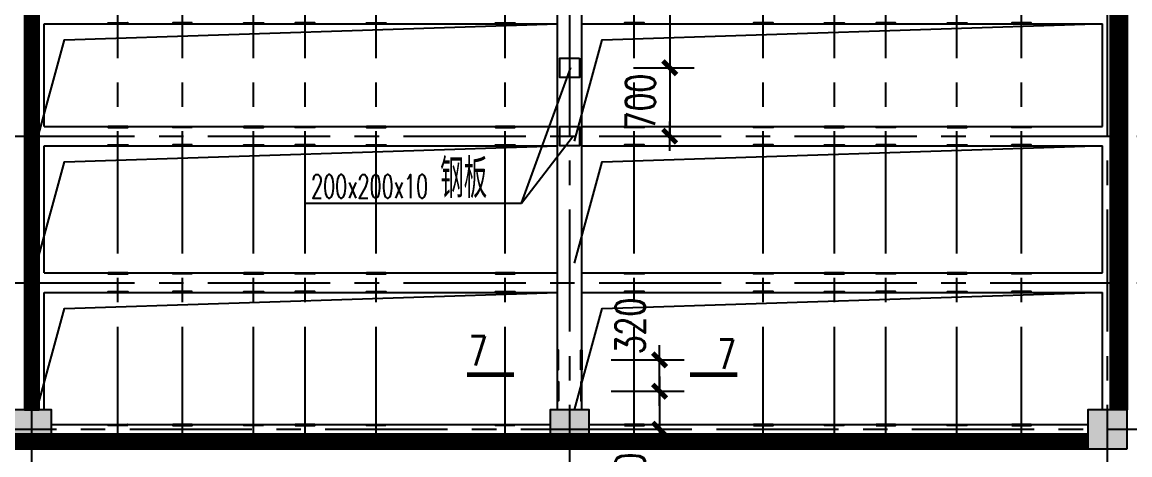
# Model space of a CAD drawing. Extents: x 1427168 to 1936200, y 1176778 to 1377202.
# Drawn here: x 1789653 to 1800982, y 1216944 to 1221374 of the extents above; entities that cross this region are included whole.
import ezdxf

# ---------------------------------------------------------------- set-up
doc = ezdxf.new("R2010")
doc.units = 0
doc.header["$LTSCALE"] = 1000
doc.header["$MEASUREMENT"] = 0
doc.linetypes.add('CENTER', pattern=[2, 1.25, -0.25, 0.25, -0.25])
doc.linetypes.add('DOTE', pattern=[2.42, 2, -0.2, 0.02, -0.2])
doc.layers.get('0').update_dxf_attribs({"linetype": 'CONTINUOUS'})
doc.layers.get('DEFPOINTS').update_dxf_attribs({"linetype": 'CONTINUOUS'})
for name, color, linetype in [('01粗实线层', 7, 'CONTINUOUS'), ('2', 2, 'CONTINUOUS'), ('3', 4, 'CONTINUOUS'), ('4', 3, 'CONTINUOUS'), ('5剖面线层', 2, 'CONTINUOUS'), ('AXIS', 3, 'CONTINUOUS'), ('DOTE', 1, 'DOTE'), ('PUB_DIM', 3, 'CONTINUOUS'), ('PUB_TEXT', 7, 'CONTINUOUS'), ('WUHUA', 8, 'CONTINUOUS')]:
    doc.layers.add(name, color=color, linetype=linetype)
doc.styles.add('_HZTXT', font='txt.shx', dxfattribs={"width": 0.75, "bigfont": 'HZTXT.shx'})
doc.styles.add('_TXT', font='TXT.shx', dxfattribs={"width": 0.75})
doc.styles.add('_TXT1', font='TXT1.shx', dxfattribs={"width": 0.6})
doc.styles.add('DIM_FONT', font='SIMPLEX.shx', dxfattribs={"width": 0.75})
doc.dimstyles.new('DIMN', dxfattribs={"dimtxt": 300, "dimasz": 1, "dimexe": 250, "dimexo": 300, "dimgap": 150, "dimtad": 1, "dimdec": 0, "dimzin": 0, "dimtxsty": 'DIM_FONT', "dimblk": '_DIMX', "dimcen": 0.09, "dimclrt": 7, "dimazin": 3, "dimtfac": 1, "dimtdec": 0, "dimtix": 1, "dimtmove": 0, "dimatfit": 3, "dimtolj": 1, "dimtzin": 0})
doc.dimstyles.new('DIMN$0', dxfattribs={"dimscale": 2, "dimtxt": 150, "dimasz": 200, "dimexe": 0, "dimexo": 0, "dimgap": 150, "dimtad": 1, "dimdec": 0, "dimzin": 0, "dimtxsty": 'DIM_FONT', "dimblk": 'OBLIQUE', "dimcen": 0.09, "dimclrd": 3, "dimclre": 3, "dimclrt": 3, "dimazin": 3, "dimtfac": 1, "dimtdec": 0, "dimtix": 1, "dimtmove": 0, "dimatfit": 3, "dimtolj": 1, "dimtzin": 0})
pattern_1 = [(225, (2149685.616, 960687.099), (11.22532015, -11.22532015), [])]
pattern_2 = [(225, (2149685.616, 959437.099), (11.22532015, -11.22532015), [])]
pattern_3 = [(135, (2149685.616, 1480974.97), (11.22532015, 11.22532015), [])]
pattern_4 = [(225, (2149685.616, 957937.099), (11.22532015, -11.22532015), [])]
pattern_5 = [(135, (2149685.616, 1479474.97), (11.22532015, 11.22532015), [])]
pattern_6 = [(315, (1440820.757, 960687.099), (-11.22532015, -11.22532015), [])]
pattern_7 = [(315, (1440820.757, 959437.099), (-11.22532015, -11.22532015), [])]
pattern_8 = [(45, (1440820.757, 1480974.97), (-11.22532015, 11.22532015), [])]
pattern_9 = [(315, (1440820.757, 957937.099), (-11.22532015, -11.22532015), [])]
pattern_10 = [(45, (1440820.757, 1479474.97), (-11.22532015, 11.22532015), [])]
pattern_11 = [(315, (1440820.757, 956577.099), (-11.22532015, -11.22532015), [])]
pattern_12 = [(225, (2149685.616, 956577.099), (11.22532015, -11.22532015), [])]

# ---------------------------------------------------------------- blocks, each defined once
blk = doc.blocks.new('_DIMX')
blk.add_line((-150, 0), (150, 0))
at = {"const_width": 50}
blk.add_lwpolyline([(-70, -70), (70, 70)], dxfattribs=at)
blk = doc.blocks.new('*D270')
at = {"layer": 'AXIS', "color": 0}
for p, q in [((1795915, 1222706), (1796526, 1222706)), ((1796276, 1222705), (1796276, 1220907)), ((1795905, 1220906), (1796526, 1220906))]:
    blk.add_line(p, q, dxfattribs=at)
at = {"layer": 'DEFPOINTS', "color": 0}
for p in [(1795615, 1222706), (1795605, 1220906), (1796276, 1220906)]:
    blk.add_point(p, dxfattribs=at)
at = {"layer": 'AXIS', "color": 0}
for p, rotation in [((1796276, 1222706), 90), ((1796276, 1220906), 270)]:
    blk.add_blockref('_DIMX', p, dxfattribs=dict(at, rotation=rotation))
at = {"layer": 'AXIS', "color": 7, "insert": (1795976, 1221806), "char_height": 300, "attachment_point": 5, "rotation": 90, "style": 'DIM_FONT'}
blk.add_mtext('\\A1;1800', dxfattribs=at)
blk = doc.blocks.new('*D271')
at = {"layer": 'AXIS', "color": 0}
for p, q in [((1795915, 1220906), (1796526, 1220906)), ((1796276, 1220907), (1796276, 1220908)), ((1796276, 1220906), (1796276, 1220206)), ((1795915, 1220206), (1796526, 1220206)), ((1796276, 1220205), (1796276, 1220204))]:
    blk.add_line(p, q, dxfattribs=at)
at = {"layer": 'DEFPOINTS', "color": 0}
for p in [(1795615, 1220906), (1795615, 1220206), (1796276, 1220206)]:
    blk.add_point(p, dxfattribs=at)
at = {"layer": 'AXIS', "color": 0}
for p, rotation in [((1796276, 1220906), 270), ((1796276, 1220206), 90)]:
    blk.add_blockref('_DIMX', p, dxfattribs=dict(at, rotation=rotation))
at = {"layer": 'AXIS', "color": 7, "insert": (1795976, 1220556), "char_height": 300, "attachment_point": 5, "rotation": 90, "style": 'DIM_FONT'}
blk.add_mtext('\\A1;700', dxfattribs=at)
blk = doc.blocks.new('*D516')
at = {"layer": 'AXIS', "color": 0}
for p, q in [((1795678, 1217596), (1796423, 1217596)), ((1796173, 1217595), (1796173, 1217207)), ((1795962, 1217206), (1796423, 1217206))]:
    blk.add_line(p, q, dxfattribs=at)
at = {"layer": 'DEFPOINTS', "color": 0}
for p in [(1795378, 1217596), (1795662, 1217206), (1796173, 1217206)]:
    blk.add_point(p, dxfattribs=at)
at = {"layer": 'AXIS', "color": 0}
for p, rotation in [((1796173, 1217596), 90), ((1796173, 1217206), 270)]:
    blk.add_blockref('_DIMX', p, dxfattribs=dict(at, rotation=rotation))
at = {"layer": 'AXIS', "color": 7, "insert": (1795873, 1216679), "char_height": 300, "attachment_point": 5, "rotation": 90, "style": 'DIM_FONT'}
blk.add_mtext('\\A1;390', dxfattribs=at)
blk = doc.blocks.new('*D517')
at = {"layer": 'AXIS', "color": 0}
for p, q in [((1795678, 1217916), (1796423, 1217916)), ((1796173, 1217597), (1796173, 1217915)), ((1795678, 1217596), (1796423, 1217596))]:
    blk.add_line(p, q, dxfattribs=at)
at = {"layer": 'DEFPOINTS', "color": 0}
for p in [(1795378, 1217916), (1796173, 1217916), (1795378, 1217596)]:
    blk.add_point(p, dxfattribs=at)
at = {"layer": 'AXIS', "color": 0}
for p, rotation in [((1796173, 1217916), 90), ((1796173, 1217596), 270)]:
    blk.add_blockref('_DIMX', p, dxfattribs=dict(at, rotation=rotation))
at = {"layer": 'AXIS', "color": 7, "insert": (1795873, 1218263), "char_height": 300, "attachment_point": 5, "rotation": 90, "style": 'DIM_FONT'}
blk.add_mtext('\\A1;320', dxfattribs=at)

msp = doc.modelspace()

# ---------------------------------------------------------------- hatches: boundary and pattern name
at = {"layer": '5剖面线层'}
h = msp.add_hatch(dxfattribs=at)
h.set_pattern_fill('ANSI31', color=256, scale=10, style=0)
h.set_pattern_definition([(135, (1898813.9155, 1093995.6416), (0.8838834765, 0.8838834765), [])])
h.paths.add_polyline_path([(1795128.2, 1217696), (1795138.2, 1217696), (1795138.2, 1217645.4), (1795128.2, 1217682.2)])
h.paths.add_polyline_path([(1795368.2, 1227916), (1795378.2, 1227916), (1795378.2, 1227716), (1795368.2, 1227716)])
h.paths.add_polyline_path([(1795128.2, 1227916), (1795138.2, 1227916), (1795138.2, 1227716), (1795128.2, 1227716)])
h.paths.add_polyline_path([(1795368.2, 1227596), (1795378.2, 1227596), (1795378.2, 1227396), (1795368.2, 1227396)])
h.paths.add_polyline_path([(1795128.2, 1227596), (1795138.2, 1227596), (1795138.2, 1227396), (1795128.2, 1227396)])
h.paths.add_polyline_path([(1795368.2, 1218016), (1795378.2, 1218016), (1795378.2, 1217816), (1795368.2, 1217816)])
h.paths.add_polyline_path([(1795128.2, 1218016), (1795138.2, 1218016), (1795138.2, 1217816), (1795128.2, 1217816)])
h.paths.add_polyline_path([(1795368.2, 1217696), (1795378.2, 1217696), (1795378.2, 1217496), (1795368.2, 1217496)])
h.paths.add_polyline_path([(1795128.2, 1217682.2), (1795138.2, 1217645.4), (1795138.2, 1217496), (1795128.2, 1217496)])
at = {"layer": '5剖面线层', "linetype": 'BYBLOCK', "ltscale": 1e-05}
h = msp.add_hatch(dxfattribs=at)
h.set_pattern_fill('ANSI31', color=256, scale=5, style=0)
h.set_pattern_definition(pattern_6)
h.paths.add_polyline_path([(1790633.2, 1221356), (1790533.2, 1221356), (1790533.2, 1221366), (1790633.2, 1221366)])
h.paths.add_polyline_path([(1790733.2, 1221356), (1790633.2, 1221356), (1790633.2, 1221366), (1790733.2, 1221366)])
h = msp.add_hatch(dxfattribs=at)
h.set_pattern_fill('ANSI31', color=256, scale=5, style=0)
h.set_pattern_definition(pattern_6)
h.paths.add_polyline_path([(1791293.2, 1221356), (1791193.2, 1221356), (1791193.2, 1221366), (1791293.2, 1221366)])
h.paths.add_polyline_path([(1791393.2, 1221356), (1791293.2, 1221356), (1791293.2, 1221366), (1791393.2, 1221366)])
h = msp.add_hatch(dxfattribs=at)
h.set_pattern_fill('ANSI31', color=256, scale=5, style=0)
h.set_pattern_definition(pattern_6)
h.paths.add_polyline_path([(1792020.2, 1221356), (1791920.2, 1221356), (1791920.2, 1221366), (1792020.2, 1221366)])
h.paths.add_polyline_path([(1792120.2, 1221356), (1792020.2, 1221356), (1792020.2, 1221366), (1792120.2, 1221366)])
h = msp.add_hatch(dxfattribs=at)
h.set_pattern_fill('ANSI31', color=256, scale=5, style=0)
h.set_pattern_definition(pattern_6)
h.paths.add_polyline_path([(1792546.2, 1221356), (1792446.2, 1221356), (1792446.2, 1221366), (1792546.2, 1221366)])
h.paths.add_polyline_path([(1792646.2, 1221356), (1792546.2, 1221356), (1792546.2, 1221366), (1792646.2, 1221366)])
h = msp.add_hatch(dxfattribs=at)
h.set_pattern_fill('ANSI31', color=256, scale=5, style=0)
h.set_pattern_definition(pattern_6)
h.paths.add_polyline_path([(1793273.2, 1221356), (1793173.2, 1221356), (1793173.2, 1221366), (1793273.2, 1221366)])
h.paths.add_polyline_path([(1793373.2, 1221356), (1793273.2, 1221356), (1793273.2, 1221366), (1793373.2, 1221366)])
h = msp.add_hatch(dxfattribs=at)
h.set_pattern_fill('ANSI31', color=256, scale=5, style=0)
h.set_pattern_definition(pattern_6)
h.paths.add_polyline_path([(1794593.2, 1221356), (1794493.2, 1221356), (1794493.2, 1221366), (1794593.2, 1221366)])
h.paths.add_polyline_path([(1794693.2, 1221356), (1794593.2, 1221356), (1794593.2, 1221366), (1794693.2, 1221366)])
h = msp.add_hatch(dxfattribs=at)
h.set_pattern_fill('ANSI31', color=256, scale=5, style=0)
h.set_pattern_definition(pattern_1)
h.paths.add_polyline_path([(1795913.2, 1221356), (1796013.2, 1221356), (1796013.2, 1221366), (1795913.2, 1221366)])
h.paths.add_polyline_path([(1795813.2, 1221356), (1795913.2, 1221356), (1795913.2, 1221366), (1795813.2, 1221366)])
h = msp.add_hatch(dxfattribs=at)
h.set_pattern_fill('ANSI31', color=256, scale=5, style=0)
h.set_pattern_definition(pattern_1)
h.paths.add_polyline_path([(1797233.2, 1221356), (1797333.2, 1221356), (1797333.2, 1221366), (1797233.2, 1221366)])
h.paths.add_polyline_path([(1797133.2, 1221356), (1797233.2, 1221356), (1797233.2, 1221366), (1797133.2, 1221366)])
h = msp.add_hatch(dxfattribs=at)
h.set_pattern_fill('ANSI31', color=256, scale=5, style=0)
h.set_pattern_definition(pattern_1)
h.paths.add_polyline_path([(1797960.2, 1221356), (1798060.2, 1221356), (1798060.2, 1221366), (1797960.2, 1221366)])
h.paths.add_polyline_path([(1797860.2, 1221356), (1797960.2, 1221356), (1797960.2, 1221366), (1797860.2, 1221366)])
h = msp.add_hatch(dxfattribs=at)
h.set_pattern_fill('ANSI31', color=256, scale=5, style=0)
h.set_pattern_definition(pattern_1)
h.paths.add_polyline_path([(1798486.2, 1221356), (1798586.2, 1221356), (1798586.2, 1221366), (1798486.2, 1221366)])
h.paths.add_polyline_path([(1798386.2, 1221356), (1798486.2, 1221356), (1798486.2, 1221366), (1798386.2, 1221366)])
h = msp.add_hatch(dxfattribs=at)
h.set_pattern_fill('ANSI31', color=256, scale=5, style=0)
h.set_pattern_definition(pattern_1)
h.paths.add_polyline_path([(1799213.2, 1221356), (1799313.2, 1221356), (1799313.2, 1221366), (1799213.2, 1221366)])
h.paths.add_polyline_path([(1799113.2, 1221356), (1799213.2, 1221356), (1799213.2, 1221366), (1799113.2, 1221366)])
h = msp.add_hatch(dxfattribs=at)
h.set_pattern_fill('ANSI31', color=256, scale=5, style=0)
h.set_pattern_definition(pattern_1)
h.paths.add_polyline_path([(1799873.2, 1221356), (1799973.2, 1221356), (1799973.2, 1221366), (1799873.2, 1221366)])
h.paths.add_polyline_path([(1799773.2, 1221356), (1799873.2, 1221356), (1799873.2, 1221366), (1799773.2, 1221366)])
h = msp.add_hatch(dxfattribs=at)
h.set_pattern_fill('ANSI31', color=256, scale=5, style=0)
h.set_pattern_definition(pattern_8)
h.paths.add_polyline_path([(1790633.2, 1220306), (1790533.2, 1220306), (1790533.2, 1220296), (1790633.2, 1220296)])
h.paths.add_polyline_path([(1790733.2, 1220306), (1790633.2, 1220306), (1790633.2, 1220296), (1790733.2, 1220296)])
h = msp.add_hatch(dxfattribs=at)
h.set_pattern_fill('ANSI31', color=256, scale=5, style=0)
h.set_pattern_definition(pattern_8)
h.paths.add_polyline_path([(1791293.2, 1220306), (1791193.2, 1220306), (1791193.2, 1220296), (1791293.2, 1220296)])
h.paths.add_polyline_path([(1791393.2, 1220306), (1791293.2, 1220306), (1791293.2, 1220296), (1791393.2, 1220296)])
h = msp.add_hatch(dxfattribs=at)
h.set_pattern_fill('ANSI31', color=256, scale=5, style=0)
h.set_pattern_definition(pattern_8)
h.paths.add_polyline_path([(1792020.2, 1220306), (1791920.2, 1220306), (1791920.2, 1220296), (1792020.2, 1220296)])
h.paths.add_polyline_path([(1792120.2, 1220306), (1792020.2, 1220306), (1792020.2, 1220296), (1792120.2, 1220296)])
h = msp.add_hatch(dxfattribs=at)
h.set_pattern_fill('ANSI31', color=256, scale=5, style=0)
h.set_pattern_definition(pattern_8)
h.paths.add_polyline_path([(1792546.2, 1220306), (1792446.2, 1220306), (1792446.2, 1220296), (1792546.2, 1220296)])
h.paths.add_polyline_path([(1792646.2, 1220306), (1792546.2, 1220306), (1792546.2, 1220296), (1792646.2, 1220296)])
h = msp.add_hatch(dxfattribs=at)
h.set_pattern_fill('ANSI31', color=256, scale=5, style=0)
h.set_pattern_definition(pattern_8)
h.paths.add_polyline_path([(1793273.2, 1220306), (1793173.2, 1220306), (1793173.2, 1220296), (1793273.2, 1220296)])
h.paths.add_polyline_path([(1793373.2, 1220306), (1793273.2, 1220306), (1793273.2, 1220296), (1793373.2, 1220296)])
h = msp.add_hatch(dxfattribs=at)
h.set_pattern_fill('ANSI31', color=256, scale=5, style=0)
h.set_pattern_definition(pattern_8)
h.paths.add_polyline_path([(1794593.2, 1220306), (1794493.2, 1220306), (1794493.2, 1220296), (1794593.2, 1220296)])
h.paths.add_polyline_path([(1794693.2, 1220306), (1794593.2, 1220306), (1794593.2, 1220296), (1794693.2, 1220296)])
h = msp.add_hatch(dxfattribs=at)
h.set_pattern_fill('ANSI31', color=256, scale=5, style=0)
h.set_pattern_definition(pattern_3)
h.paths.add_polyline_path([(1795913.2, 1220306), (1796013.2, 1220306), (1796013.2, 1220296), (1795913.2, 1220296)])
h.paths.add_polyline_path([(1795813.2, 1220306), (1795913.2, 1220306), (1795913.2, 1220296), (1795813.2, 1220296)])
h = msp.add_hatch(dxfattribs=at)
h.set_pattern_fill('ANSI31', color=256, scale=5, style=0)
h.set_pattern_definition(pattern_3)
h.paths.add_polyline_path([(1797233.2, 1220306), (1797333.2, 1220306), (1797333.2, 1220296), (1797233.2, 1220296)])
h.paths.add_polyline_path([(1797133.2, 1220306), (1797233.2, 1220306), (1797233.2, 1220296), (1797133.2, 1220296)])
h = msp.add_hatch(dxfattribs=at)
h.set_pattern_fill('ANSI31', color=256, scale=5, style=0)
h.set_pattern_definition(pattern_3)
h.paths.add_polyline_path([(1797960.2, 1220306), (1798060.2, 1220306), (1798060.2, 1220296), (1797960.2, 1220296)])
h.paths.add_polyline_path([(1797860.2, 1220306), (1797960.2, 1220306), (1797960.2, 1220296), (1797860.2, 1220296)])
h = msp.add_hatch(dxfattribs=at)
h.set_pattern_fill('ANSI31', color=256, scale=5, style=0)
h.set_pattern_definition(pattern_3)
h.paths.add_polyline_path([(1798486.2, 1220306), (1798586.2, 1220306), (1798586.2, 1220296), (1798486.2, 1220296)])
h.paths.add_polyline_path([(1798386.2, 1220306), (1798486.2, 1220306), (1798486.2, 1220296), (1798386.2, 1220296)])
h = msp.add_hatch(dxfattribs=at)
h.set_pattern_fill('ANSI31', color=256, scale=5, style=0)
h.set_pattern_definition(pattern_3)
h.paths.add_polyline_path([(1799213.2, 1220306), (1799313.2, 1220306), (1799313.2, 1220296), (1799213.2, 1220296)])
h.paths.add_polyline_path([(1799113.2, 1220306), (1799213.2, 1220306), (1799213.2, 1220296), (1799113.2, 1220296)])
h = msp.add_hatch(dxfattribs=at)
h.set_pattern_fill('ANSI31', color=256, scale=5, style=0)
h.set_pattern_definition(pattern_3)
h.paths.add_polyline_path([(1799873.2, 1220306), (1799973.2, 1220306), (1799973.2, 1220296), (1799873.2, 1220296)])
h.paths.add_polyline_path([(1799773.2, 1220306), (1799873.2, 1220306), (1799873.2, 1220296), (1799773.2, 1220296)])
h = msp.add_hatch(dxfattribs=at)
h.set_pattern_fill('ANSI31', color=256, scale=5, style=0)
h.set_pattern_definition(pattern_7)
h.paths.add_polyline_path([(1790633.2, 1220106), (1790533.2, 1220106), (1790533.2, 1220116), (1790633.2, 1220116)])
h.paths.add_polyline_path([(1790733.2, 1220106), (1790633.2, 1220106), (1790633.2, 1220116), (1790733.2, 1220116)])
h = msp.add_hatch(dxfattribs=at)
h.set_pattern_fill('ANSI31', color=256, scale=5, style=0)
h.set_pattern_definition(pattern_7)
h.paths.add_polyline_path([(1791293.2, 1220106), (1791193.2, 1220106), (1791193.2, 1220116), (1791293.2, 1220116)])
h.paths.add_polyline_path([(1791393.2, 1220106), (1791293.2, 1220106), (1791293.2, 1220116), (1791393.2, 1220116)])
h = msp.add_hatch(dxfattribs=at)
h.set_pattern_fill('ANSI31', color=256, scale=5, style=0)
h.set_pattern_definition(pattern_7)
h.paths.add_polyline_path([(1792020.2, 1220106), (1791920.2, 1220106), (1791920.2, 1220116), (1792020.2, 1220116)])
h.paths.add_polyline_path([(1792120.2, 1220106), (1792020.2, 1220106), (1792020.2, 1220116), (1792120.2, 1220116)])
h = msp.add_hatch(dxfattribs=at)
h.set_pattern_fill('ANSI31', color=256, scale=5, style=0)
h.set_pattern_definition(pattern_7)
h.paths.add_polyline_path([(1792546.2, 1220106), (1792446.2, 1220106), (1792446.2, 1220116), (1792546.2, 1220116)])
h.paths.add_polyline_path([(1792646.2, 1220106), (1792546.2, 1220106), (1792546.2, 1220116), (1792646.2, 1220116)])
h = msp.add_hatch(dxfattribs=at)
h.set_pattern_fill('ANSI31', color=256, scale=5, style=0)
h.set_pattern_definition(pattern_7)
h.paths.add_polyline_path([(1793273.2, 1220106), (1793173.2, 1220106), (1793173.2, 1220116), (1793273.2, 1220116)])
h.paths.add_polyline_path([(1793373.2, 1220106), (1793273.2, 1220106), (1793273.2, 1220116), (1793373.2, 1220116)])
h = msp.add_hatch(dxfattribs=at)
h.set_pattern_fill('ANSI31', color=256, scale=5, style=0)
h.set_pattern_definition(pattern_7)
h.paths.add_polyline_path([(1794593.2, 1220106), (1794493.2, 1220106), (1794493.2, 1220116), (1794593.2, 1220116)])
h.paths.add_polyline_path([(1794693.2, 1220106), (1794593.2, 1220106), (1794593.2, 1220116), (1794693.2, 1220116)])
h = msp.add_hatch(dxfattribs=at)
h.set_pattern_fill('ANSI31', color=256, scale=5, style=0)
h.set_pattern_definition(pattern_2)
h.paths.add_polyline_path([(1795913.2, 1220106), (1796013.2, 1220106), (1796013.2, 1220116), (1795913.2, 1220116)])
h.paths.add_polyline_path([(1795813.2, 1220106), (1795913.2, 1220106), (1795913.2, 1220116), (1795813.2, 1220116)])
h = msp.add_hatch(dxfattribs=at)
h.set_pattern_fill('ANSI31', color=256, scale=5, style=0)
h.set_pattern_definition(pattern_2)
h.paths.add_polyline_path([(1797233.2, 1220106), (1797333.2, 1220106), (1797333.2, 1220116), (1797233.2, 1220116)])
h.paths.add_polyline_path([(1797133.2, 1220106), (1797233.2, 1220106), (1797233.2, 1220116), (1797133.2, 1220116)])
h = msp.add_hatch(dxfattribs=at)
h.set_pattern_fill('ANSI31', color=256, scale=5, style=0)
h.set_pattern_definition(pattern_2)
h.paths.add_polyline_path([(1797960.2, 1220106), (1798060.2, 1220106), (1798060.2, 1220116), (1797960.2, 1220116)])
h.paths.add_polyline_path([(1797860.2, 1220106), (1797960.2, 1220106), (1797960.2, 1220116), (1797860.2, 1220116)])
h = msp.add_hatch(dxfattribs=at)
h.set_pattern_fill('ANSI31', color=256, scale=5, style=0)
h.set_pattern_definition(pattern_2)
h.paths.add_polyline_path([(1798486.2, 1220106), (1798586.2, 1220106), (1798586.2, 1220116), (1798486.2, 1220116)])
h.paths.add_polyline_path([(1798386.2, 1220106), (1798486.2, 1220106), (1798486.2, 1220116), (1798386.2, 1220116)])
h = msp.add_hatch(dxfattribs=at)
h.set_pattern_fill('ANSI31', color=256, scale=5, style=0)
h.set_pattern_definition(pattern_2)
h.paths.add_polyline_path([(1799213.2, 1220106), (1799313.2, 1220106), (1799313.2, 1220116), (1799213.2, 1220116)])
h.paths.add_polyline_path([(1799113.2, 1220106), (1799213.2, 1220106), (1799213.2, 1220116), (1799113.2, 1220116)])
h = msp.add_hatch(dxfattribs=at)
h.set_pattern_fill('ANSI31', color=256, scale=5, style=0)
h.set_pattern_definition(pattern_2)
h.paths.add_polyline_path([(1799873.2, 1220106), (1799973.2, 1220106), (1799973.2, 1220116), (1799873.2, 1220116)])
h.paths.add_polyline_path([(1799773.2, 1220106), (1799873.2, 1220106), (1799873.2, 1220116), (1799773.2, 1220116)])
h = msp.add_hatch(dxfattribs=at)
h.set_pattern_fill('ANSI31', color=256, scale=5, style=0)
h.set_pattern_definition(pattern_10)
h.paths.add_polyline_path([(1790633.2, 1218806), (1790533.2, 1218806), (1790533.2, 1218796), (1790633.2, 1218796)])
h.paths.add_polyline_path([(1790733.2, 1218806), (1790633.2, 1218806), (1790633.2, 1218796), (1790733.2, 1218796)])
h = msp.add_hatch(dxfattribs=at)
h.set_pattern_fill('ANSI31', color=256, scale=5, style=0)
h.set_pattern_definition(pattern_10)
h.paths.add_polyline_path([(1791293.2, 1218806), (1791193.2, 1218806), (1791193.2, 1218796), (1791293.2, 1218796)])
h.paths.add_polyline_path([(1791393.2, 1218806), (1791293.2, 1218806), (1791293.2, 1218796), (1791393.2, 1218796)])
h = msp.add_hatch(dxfattribs=at)
h.set_pattern_fill('ANSI31', color=256, scale=5, style=0)
h.set_pattern_definition(pattern_10)
h.paths.add_polyline_path([(1792020.2, 1218806), (1791920.2, 1218806), (1791920.2, 1218796), (1792020.2, 1218796)])
h.paths.add_polyline_path([(1792120.2, 1218806), (1792020.2, 1218806), (1792020.2, 1218796), (1792120.2, 1218796)])
h = msp.add_hatch(dxfattribs=at)
h.set_pattern_fill('ANSI31', color=256, scale=5, style=0)
h.set_pattern_definition(pattern_10)
h.paths.add_polyline_path([(1792546.2, 1218806), (1792446.2, 1218806), (1792446.2, 1218796), (1792546.2, 1218796)])
h.paths.add_polyline_path([(1792646.2, 1218806), (1792546.2, 1218806), (1792546.2, 1218796), (1792646.2, 1218796)])
h = msp.add_hatch(dxfattribs=at)
h.set_pattern_fill('ANSI31', color=256, scale=5, style=0)
h.set_pattern_definition(pattern_10)
h.paths.add_polyline_path([(1793273.2, 1218806), (1793173.2, 1218806), (1793173.2, 1218796), (1793273.2, 1218796)])
h.paths.add_polyline_path([(1793373.2, 1218806), (1793273.2, 1218806), (1793273.2, 1218796), (1793373.2, 1218796)])
h = msp.add_hatch(dxfattribs=at)
h.set_pattern_fill('ANSI31', color=256, scale=5, style=0)
h.set_pattern_definition(pattern_10)
h.paths.add_polyline_path([(1794593.2, 1218806), (1794493.2, 1218806), (1794493.2, 1218796), (1794593.2, 1218796)])
h.paths.add_polyline_path([(1794693.2, 1218806), (1794593.2, 1218806), (1794593.2, 1218796), (1794693.2, 1218796)])
h = msp.add_hatch(dxfattribs=at)
h.set_pattern_fill('ANSI31', color=256, scale=5, style=0)
h.set_pattern_definition(pattern_5)
h.paths.add_polyline_path([(1795913.2, 1218806), (1796013.2, 1218806), (1796013.2, 1218796), (1795913.2, 1218796)])
h.paths.add_polyline_path([(1795813.2, 1218806), (1795913.2, 1218806), (1795913.2, 1218796), (1795813.2, 1218796)])
h = msp.add_hatch(dxfattribs=at)
h.set_pattern_fill('ANSI31', color=256, scale=5, style=0)
h.set_pattern_definition(pattern_5)
h.paths.add_polyline_path([(1797233.2, 1218806), (1797333.2, 1218806), (1797333.2, 1218796), (1797233.2, 1218796)])
h.paths.add_polyline_path([(1797133.2, 1218806), (1797233.2, 1218806), (1797233.2, 1218796), (1797133.2, 1218796)])
h = msp.add_hatch(dxfattribs=at)
h.set_pattern_fill('ANSI31', color=256, scale=5, style=0)
h.set_pattern_definition(pattern_5)
h.paths.add_polyline_path([(1797960.2, 1218806), (1798060.2, 1218806), (1798060.2, 1218796), (1797960.2, 1218796)])
h.paths.add_polyline_path([(1797860.2, 1218806), (1797960.2, 1218806), (1797960.2, 1218796), (1797860.2, 1218796)])
h = msp.add_hatch(dxfattribs=at)
h.set_pattern_fill('ANSI31', color=256, scale=5, style=0)
h.set_pattern_definition(pattern_5)
h.paths.add_polyline_path([(1798486.2, 1218806), (1798586.2, 1218806), (1798586.2, 1218796), (1798486.2, 1218796)])
h.paths.add_polyline_path([(1798386.2, 1218806), (1798486.2, 1218806), (1798486.2, 1218796), (1798386.2, 1218796)])
h = msp.add_hatch(dxfattribs=at)
h.set_pattern_fill('ANSI31', color=256, scale=5, style=0)
h.set_pattern_definition(pattern_5)
h.paths.add_polyline_path([(1799213.2, 1218806), (1799313.2, 1218806), (1799313.2, 1218796), (1799213.2, 1218796)])
h.paths.add_polyline_path([(1799113.2, 1218806), (1799213.2, 1218806), (1799213.2, 1218796), (1799113.2, 1218796)])
h = msp.add_hatch(dxfattribs=at)
h.set_pattern_fill('ANSI31', color=256, scale=5, style=0)
h.set_pattern_definition(pattern_5)
h.paths.add_polyline_path([(1799873.2, 1218806), (1799973.2, 1218806), (1799973.2, 1218796), (1799873.2, 1218796)])
h.paths.add_polyline_path([(1799773.2, 1218806), (1799873.2, 1218806), (1799873.2, 1218796), (1799773.2, 1218796)])
h = msp.add_hatch(dxfattribs=at)
h.set_pattern_fill('ANSI31', color=256, scale=5, style=0)
h.set_pattern_definition(pattern_9)
h.paths.add_polyline_path([(1790633.2, 1218606), (1790533.2, 1218606), (1790533.2, 1218616), (1790633.2, 1218616)])
h.paths.add_polyline_path([(1790733.2, 1218606), (1790633.2, 1218606), (1790633.2, 1218616), (1790733.2, 1218616)])
h = msp.add_hatch(dxfattribs=at)
h.set_pattern_fill('ANSI31', color=256, scale=5, style=0)
h.set_pattern_definition(pattern_9)
h.paths.add_polyline_path([(1791293.2, 1218606), (1791193.2, 1218606), (1791193.2, 1218616), (1791293.2, 1218616)])
h.paths.add_polyline_path([(1791393.2, 1218606), (1791293.2, 1218606), (1791293.2, 1218616), (1791393.2, 1218616)])
h = msp.add_hatch(dxfattribs=at)
h.set_pattern_fill('ANSI31', color=256, scale=5, style=0)
h.set_pattern_definition(pattern_9)
h.paths.add_polyline_path([(1792020.2, 1218606), (1791920.2, 1218606), (1791920.2, 1218616), (1792020.2, 1218616)])
h.paths.add_polyline_path([(1792120.2, 1218606), (1792020.2, 1218606), (1792020.2, 1218616), (1792120.2, 1218616)])
h = msp.add_hatch(dxfattribs=at)
h.set_pattern_fill('ANSI31', color=256, scale=5, style=0)
h.set_pattern_definition(pattern_9)
h.paths.add_polyline_path([(1792546.2, 1218606), (1792446.2, 1218606), (1792446.2, 1218616), (1792546.2, 1218616)])
h.paths.add_polyline_path([(1792646.2, 1218606), (1792546.2, 1218606), (1792546.2, 1218616), (1792646.2, 1218616)])
h = msp.add_hatch(dxfattribs=at)
h.set_pattern_fill('ANSI31', color=256, scale=5, style=0)
h.set_pattern_definition(pattern_9)
h.paths.add_polyline_path([(1793273.2, 1218606), (1793173.2, 1218606), (1793173.2, 1218616), (1793273.2, 1218616)])
h.paths.add_polyline_path([(1793373.2, 1218606), (1793273.2, 1218606), (1793273.2, 1218616), (1793373.2, 1218616)])
h = msp.add_hatch(dxfattribs=at)
h.set_pattern_fill('ANSI31', color=256, scale=5, style=0)
h.set_pattern_definition(pattern_9)
h.paths.add_polyline_path([(1794593.2, 1218606), (1794493.2, 1218606), (1794493.2, 1218616), (1794593.2, 1218616)])
h.paths.add_polyline_path([(1794693.2, 1218606), (1794593.2, 1218606), (1794593.2, 1218616), (1794693.2, 1218616)])
h = msp.add_hatch(dxfattribs=at)
h.set_pattern_fill('ANSI31', color=256, scale=5, style=0)
h.set_pattern_definition(pattern_4)
h.paths.add_polyline_path([(1795913.2, 1218606), (1796013.2, 1218606), (1796013.2, 1218616), (1795913.2, 1218616)])
h.paths.add_polyline_path([(1795813.2, 1218606), (1795913.2, 1218606), (1795913.2, 1218616), (1795813.2, 1218616)])
h = msp.add_hatch(dxfattribs=at)
h.set_pattern_fill('ANSI31', color=256, scale=5, style=0)
h.set_pattern_definition(pattern_4)
h.paths.add_polyline_path([(1797233.2, 1218606), (1797333.2, 1218606), (1797333.2, 1218616), (1797233.2, 1218616)])
h.paths.add_polyline_path([(1797133.2, 1218606), (1797233.2, 1218606), (1797233.2, 1218616), (1797133.2, 1218616)])
h = msp.add_hatch(dxfattribs=at)
h.set_pattern_fill('ANSI31', color=256, scale=5, style=0)
h.set_pattern_definition(pattern_4)
h.paths.add_polyline_path([(1797960.2, 1218606), (1798060.2, 1218606), (1798060.2, 1218616), (1797960.2, 1218616)])
h.paths.add_polyline_path([(1797860.2, 1218606), (1797960.2, 1218606), (1797960.2, 1218616), (1797860.2, 1218616)])
h = msp.add_hatch(dxfattribs=at)
h.set_pattern_fill('ANSI31', color=256, scale=5, style=0)
h.set_pattern_definition(pattern_4)
h.paths.add_polyline_path([(1798486.2, 1218606), (1798586.2, 1218606), (1798586.2, 1218616), (1798486.2, 1218616)])
h.paths.add_polyline_path([(1798386.2, 1218606), (1798486.2, 1218606), (1798486.2, 1218616), (1798386.2, 1218616)])
h = msp.add_hatch(dxfattribs=at)
h.set_pattern_fill('ANSI31', color=256, scale=5, style=0)
h.set_pattern_definition(pattern_4)
h.paths.add_polyline_path([(1799213.2, 1218606), (1799313.2, 1218606), (1799313.2, 1218616), (1799213.2, 1218616)])
h.paths.add_polyline_path([(1799113.2, 1218606), (1799213.2, 1218606), (1799213.2, 1218616), (1799113.2, 1218616)])
h = msp.add_hatch(dxfattribs=at)
h.set_pattern_fill('ANSI31', color=256, scale=5, style=0)
h.set_pattern_definition(pattern_4)
h.paths.add_polyline_path([(1799873.2, 1218606), (1799973.2, 1218606), (1799973.2, 1218616), (1799873.2, 1218616)])
h.paths.add_polyline_path([(1799773.2, 1218606), (1799873.2, 1218606), (1799873.2, 1218616), (1799773.2, 1218616)])
h = msp.add_hatch(dxfattribs=at)
h.set_pattern_fill('ANSI31', color=256, scale=5, style=0)
h.set_pattern_definition(pattern_11)
h.paths.add_polyline_path([(1790633.2, 1217246), (1790533.2, 1217246), (1790533.2, 1217256), (1790633.2, 1217256)])
h.paths.add_polyline_path([(1790733.2, 1217246), (1790633.2, 1217246), (1790633.2, 1217256), (1790733.2, 1217256)])
h = msp.add_hatch(dxfattribs=at)
h.set_pattern_fill('ANSI31', color=256, scale=5, style=0)
h.set_pattern_definition(pattern_11)
h.paths.add_polyline_path([(1791293.2, 1217246), (1791193.2, 1217246), (1791193.2, 1217256), (1791293.2, 1217256)])
h.paths.add_polyline_path([(1791393.2, 1217246), (1791293.2, 1217246), (1791293.2, 1217256), (1791393.2, 1217256)])
h = msp.add_hatch(dxfattribs=at)
h.set_pattern_fill('ANSI31', color=256, scale=5, style=0)
h.set_pattern_definition(pattern_11)
h.paths.add_polyline_path([(1792020.2, 1217246), (1791920.2, 1217246), (1791920.2, 1217256), (1792020.2, 1217256)])
h.paths.add_polyline_path([(1792120.2, 1217246), (1792020.2, 1217246), (1792020.2, 1217256), (1792120.2, 1217256)])
h = msp.add_hatch(dxfattribs=at)
h.set_pattern_fill('ANSI31', color=256, scale=5, style=0)
h.set_pattern_definition(pattern_11)
h.paths.add_polyline_path([(1792546.2, 1217246), (1792446.2, 1217246), (1792446.2, 1217256), (1792546.2, 1217256)])
h.paths.add_polyline_path([(1792646.2, 1217246), (1792546.2, 1217246), (1792546.2, 1217256), (1792646.2, 1217256)])
h = msp.add_hatch(dxfattribs=at)
h.set_pattern_fill('ANSI31', color=256, scale=5, style=0)
h.set_pattern_definition(pattern_11)
h.paths.add_polyline_path([(1793273.2, 1217246), (1793173.2, 1217246), (1793173.2, 1217256), (1793273.2, 1217256)])
h.paths.add_polyline_path([(1793373.2, 1217246), (1793273.2, 1217246), (1793273.2, 1217256), (1793373.2, 1217256)])
h = msp.add_hatch(dxfattribs=at)
h.set_pattern_fill('ANSI31', color=256, scale=5, style=0)
h.set_pattern_definition(pattern_11)
h.paths.add_polyline_path([(1794593.2, 1217246), (1794493.2, 1217246), (1794493.2, 1217256), (1794593.2, 1217256)])
h.paths.add_polyline_path([(1794693.2, 1217246), (1794593.2, 1217246), (1794593.2, 1217256), (1794693.2, 1217256)])
h = msp.add_hatch(dxfattribs=at)
h.set_pattern_fill('ANSI31', color=256, scale=5, style=0)
h.set_pattern_definition(pattern_12)
h.paths.add_polyline_path([(1795913.2, 1217246), (1796013.2, 1217246), (1796013.2, 1217256), (1795913.2, 1217256)])
h.paths.add_polyline_path([(1795813.2, 1217246), (1795913.2, 1217246), (1795913.2, 1217256), (1795813.2, 1217256)])
h = msp.add_hatch(dxfattribs=at)
h.set_pattern_fill('ANSI31', color=256, scale=5, style=0)
h.set_pattern_definition(pattern_12)
h.paths.add_polyline_path([(1797233.2, 1217246), (1797333.2, 1217246), (1797333.2, 1217256), (1797233.2, 1217256)])
h.paths.add_polyline_path([(1797133.2, 1217246), (1797233.2, 1217246), (1797233.2, 1217256), (1797133.2, 1217256)])
h = msp.add_hatch(dxfattribs=at)
h.set_pattern_fill('ANSI31', color=256, scale=5, style=0)
h.set_pattern_definition(pattern_12)
h.paths.add_polyline_path([(1797960.2, 1217246), (1798060.2, 1217246), (1798060.2, 1217256), (1797960.2, 1217256)])
h.paths.add_polyline_path([(1797860.2, 1217246), (1797960.2, 1217246), (1797960.2, 1217256), (1797860.2, 1217256)])
h = msp.add_hatch(dxfattribs=at)
h.set_pattern_fill('ANSI31', color=256, scale=5, style=0)
h.set_pattern_definition(pattern_12)
h.paths.add_polyline_path([(1798486.2, 1217246), (1798586.2, 1217246), (1798586.2, 1217256), (1798486.2, 1217256)])
h.paths.add_polyline_path([(1798386.2, 1217246), (1798486.2, 1217246), (1798486.2, 1217256), (1798386.2, 1217256)])
h = msp.add_hatch(dxfattribs=at)
h.set_pattern_fill('ANSI31', color=256, scale=5, style=0)
h.set_pattern_definition(pattern_12)
h.paths.add_polyline_path([(1799213.2, 1217246), (1799313.2, 1217246), (1799313.2, 1217256), (1799213.2, 1217256)])
h.paths.add_polyline_path([(1799113.2, 1217246), (1799213.2, 1217246), (1799213.2, 1217256), (1799113.2, 1217256)])
h = msp.add_hatch(dxfattribs=at)
h.set_pattern_fill('ANSI31', color=256, scale=5, style=0)
h.set_pattern_definition(pattern_12)
h.paths.add_polyline_path([(1799873.2, 1217246), (1799973.2, 1217246), (1799973.2, 1217256), (1799873.2, 1217256)])
h.paths.add_polyline_path([(1799773.2, 1217246), (1799873.2, 1217246), (1799873.2, 1217256), (1799773.2, 1217256)])
at = {"layer": 'WUHUA'}
h = msp.add_hatch(color=256, dxfattribs=at)
h.paths.add_polyline_path([(1767953.2, 1217006), (1767953.2, 1217406), (1767553.2, 1217406), (1767553.2, 1217006)])
h.paths.add_polyline_path([(1767953.2, 1222506), (1767953.2, 1222906), (1767553.2, 1222906), (1767553.2, 1222506)])
h.paths.add_polyline_path([(1773453.2, 1217006), (1773453.2, 1217406), (1773053.2, 1217406), (1773053.2, 1217006)])
h.paths.add_polyline_path([(1778953.2, 1217006), (1778953.2, 1217406), (1778553.2, 1217406), (1778553.2, 1217006)])
h.paths.add_polyline_path([(1778953.2, 1222506), (1778953.2, 1222906), (1778553.2, 1222906), (1778553.2, 1222506)])
h.paths.add_polyline_path([(1767953.2, 1228006), (1767953.2, 1228406), (1767553.2, 1228406), (1767553.2, 1228006)])
h.paths.add_polyline_path([(1773453.2, 1228006), (1773453.2, 1228406), (1773053.2, 1228406), (1773053.2, 1228006)])
h.paths.add_polyline_path([(1778953.2, 1228006), (1778953.2, 1228406), (1778553.2, 1228406), (1778553.2, 1228006)])
h.paths.add_polyline_path([(1784453.2, 1217006), (1784453.2, 1217406), (1784053.2, 1217406), (1784053.2, 1217006)])
h.paths.add_polyline_path([(1789953.2, 1217006), (1789953.2, 1217406), (1789553.2, 1217406), (1789553.2, 1217006)])
h.paths.add_polyline_path([(1789953.2, 1222506), (1789953.2, 1222906), (1789553.2, 1222906), (1789553.2, 1222506)])
h.paths.add_polyline_path([(1795453.2, 1217006), (1795453.2, 1217406), (1795053.2, 1217406), (1795053.2, 1217006)])
h.paths.add_polyline_path([(1800953.2, 1217006), (1800953.2, 1217406), (1800553.2, 1217406), (1800553.2, 1217006)])
h.paths.add_polyline_path([(1800953.2, 1222506), (1800953.2, 1222906), (1800553.2, 1222906), (1800553.2, 1222506)])
h.paths.add_polyline_path([(1784453.2, 1228006), (1784453.2, 1228406), (1784053.2, 1228406), (1784053.2, 1228006)])
h.paths.add_polyline_path([(1789953.2, 1228006), (1789953.2, 1228406), (1789553.2, 1228406), (1789553.2, 1228006)])
h.paths.add_polyline_path([(1795453.2, 1228006), (1795453.2, 1228406), (1795053.2, 1228406), (1795053.2, 1228006)])
h.paths.add_polyline_path([(1800953.2, 1228006), (1800953.2, 1228406), (1800553.2, 1228406), (1800553.2, 1228006)])

# ---------------------------------------------------------------- linework, layer by layer
for points in [[(1789803.2, 1220156), (1790084.8, 1221193), (1795128.2, 1221356)], [(1795303.2, 1220156), (1795584.8, 1221193), (1800628.2, 1221356)], [(1789803.2, 1218906), (1790084.8, 1219943), (1795128.2, 1220106)], [(1795303.2, 1218906), (1795584.8, 1219943), (1800628.2, 1220106)], [(1789803.2, 1217406), (1790084.8, 1218443), (1795128.2, 1218606)], [(1795303.2, 1217406), (1795584.8, 1218443), (1800628.2, 1218606)]]:
    msp.add_lwpolyline(points)
for points in [[(1795353.2, 1221006), (1795353.2, 1220806), (1795153.2, 1220806), (1795153.2, 1221006)], [(1795353.2, 1220306), (1795353.2, 1220106), (1795153.2, 1220106), (1795153.2, 1220306)]]:
    msp.add_lwpolyline(points, close=True)
at = {"layer": '01粗实线层', "linetype": 'BYBLOCK', "ltscale": 1e-05}
for p, q in [((1794760.4, 1219519.5), (1795265.8, 1220908.1)), ((1794760.4, 1219519.5), (1795283.2, 1220200.8)), ((1792548.4, 1219519.5), (1794760.4, 1219519.5))]:
    msp.add_line(p, q, dxfattribs=at)
for points in [[(1790733.2, 1221356), (1790533.2, 1221356), (1790533.2, 1221366), (1790733.2, 1221366)], [(1791393.2, 1221366), (1791193.2, 1221366), (1791193.2, 1221356), (1791393.2, 1221356)], [(1792120.2, 1221356), (1791920.2, 1221356), (1791920.2, 1221366), (1792120.2, 1221366)], [(1792446.2, 1221356), (1792646.2, 1221356), (1792646.2, 1221366), (1792446.2, 1221366)], [(1793373.2, 1221356), (1793173.2, 1221356), (1793173.2, 1221366), (1793373.2, 1221366)], [(1794693.2, 1221356), (1794493.2, 1221356), (1794493.2, 1221366), (1794693.2, 1221366)], [(1795813.2, 1221356), (1796013.2, 1221356), (1796013.2, 1221366), (1795813.2, 1221366)], [(1797133.2, 1221356), (1797333.2, 1221356), (1797333.2, 1221366), (1797133.2, 1221366)], [(1798060.2, 1221356), (1797860.2, 1221356), (1797860.2, 1221366), (1798060.2, 1221366)], [(1798386.2, 1221356), (1798586.2, 1221356), (1798586.2, 1221366), (1798386.2, 1221366)], [(1799113.2, 1221366), (1799313.2, 1221366), (1799313.2, 1221356), (1799113.2, 1221356)], [(1799773.2, 1221356), (1799973.2, 1221356), (1799973.2, 1221366), (1799773.2, 1221366)], [(1790733.2, 1220306), (1790533.2, 1220306), (1790533.2, 1220296), (1790733.2, 1220296)], [(1791393.2, 1220296), (1791193.2, 1220296), (1791193.2, 1220306), (1791393.2, 1220306)], [(1792120.2, 1220306), (1791920.2, 1220306), (1791920.2, 1220296), (1792120.2, 1220296)], [(1792446.2, 1220306), (1792646.2, 1220306), (1792646.2, 1220296), (1792446.2, 1220296)], [(1793373.2, 1220306), (1793173.2, 1220306), (1793173.2, 1220296), (1793373.2, 1220296)], [(1794693.2, 1220306), (1794493.2, 1220306), (1794493.2, 1220296), (1794693.2, 1220296)], [(1795813.2, 1220306), (1796013.2, 1220306), (1796013.2, 1220296), (1795813.2, 1220296)], [(1797133.2, 1220306), (1797333.2, 1220306), (1797333.2, 1220296), (1797133.2, 1220296)], [(1798060.2, 1220306), (1797860.2, 1220306), (1797860.2, 1220296), (1798060.2, 1220296)], [(1798386.2, 1220306), (1798586.2, 1220306), (1798586.2, 1220296), (1798386.2, 1220296)], [(1799113.2, 1220296), (1799313.2, 1220296), (1799313.2, 1220306), (1799113.2, 1220306)], [(1799773.2, 1220306), (1799973.2, 1220306), (1799973.2, 1220296), (1799773.2, 1220296)], [(1790733.2, 1220106), (1790533.2, 1220106), (1790533.2, 1220116), (1790733.2, 1220116)], [(1791393.2, 1220116), (1791193.2, 1220116), (1791193.2, 1220106), (1791393.2, 1220106)], [(1792120.2, 1220106), (1791920.2, 1220106), (1791920.2, 1220116), (1792120.2, 1220116)], [(1792446.2, 1220106), (1792646.2, 1220106), (1792646.2, 1220116), (1792446.2, 1220116)], [(1793373.2, 1220106), (1793173.2, 1220106), (1793173.2, 1220116), (1793373.2, 1220116)], [(1794693.2, 1220106), (1794493.2, 1220106), (1794493.2, 1220116), (1794693.2, 1220116)], [(1795813.2, 1220106), (1796013.2, 1220106), (1796013.2, 1220116), (1795813.2, 1220116)], [(1797133.2, 1220106), (1797333.2, 1220106), (1797333.2, 1220116), (1797133.2, 1220116)], [(1798060.2, 1220106), (1797860.2, 1220106), (1797860.2, 1220116), (1798060.2, 1220116)], [(1798386.2, 1220106), (1798586.2, 1220106), (1798586.2, 1220116), (1798386.2, 1220116)], [(1799113.2, 1220116), (1799313.2, 1220116), (1799313.2, 1220106), (1799113.2, 1220106)], [(1799773.2, 1220106), (1799973.2, 1220106), (1799973.2, 1220116), (1799773.2, 1220116)], [(1790733.2, 1218806), (1790533.2, 1218806), (1790533.2, 1218796), (1790733.2, 1218796)], [(1791393.2, 1218796), (1791193.2, 1218796), (1791193.2, 1218806), (1791393.2, 1218806)], [(1792120.2, 1218806), (1791920.2, 1218806), (1791920.2, 1218796), (1792120.2, 1218796)], [(1792446.2, 1218806), (1792646.2, 1218806), (1792646.2, 1218796), (1792446.2, 1218796)], [(1793373.2, 1218806), (1793173.2, 1218806), (1793173.2, 1218796), (1793373.2, 1218796)], [(1794693.2, 1218806), (1794493.2, 1218806), (1794493.2, 1218796), (1794693.2, 1218796)], [(1795813.2, 1218806), (1796013.2, 1218806), (1796013.2, 1218796), (1795813.2, 1218796)], [(1797133.2, 1218806), (1797333.2, 1218806), (1797333.2, 1218796), (1797133.2, 1218796)], [(1798060.2, 1218806), (1797860.2, 1218806), (1797860.2, 1218796), (1798060.2, 1218796)], [(1798386.2, 1218806), (1798586.2, 1218806), (1798586.2, 1218796), (1798386.2, 1218796)], [(1799113.2, 1218796), (1799313.2, 1218796), (1799313.2, 1218806), (1799113.2, 1218806)], [(1799773.2, 1218806), (1799973.2, 1218806), (1799973.2, 1218796), (1799773.2, 1218796)], [(1790733.2, 1218606), (1790533.2, 1218606), (1790533.2, 1218616), (1790733.2, 1218616)], [(1791393.2, 1218616), (1791193.2, 1218616), (1791193.2, 1218606), (1791393.2, 1218606)], [(1792120.2, 1218606), (1791920.2, 1218606), (1791920.2, 1218616), (1792120.2, 1218616)], [(1792446.2, 1218606), (1792646.2, 1218606), (1792646.2, 1218616), (1792446.2, 1218616)], [(1793373.2, 1218606), (1793173.2, 1218606), (1793173.2, 1218616), (1793373.2, 1218616)], [(1794693.2, 1218606), (1794493.2, 1218606), (1794493.2, 1218616), (1794693.2, 1218616)], [(1795813.2, 1218606), (1796013.2, 1218606), (1796013.2, 1218616), (1795813.2, 1218616)], [(1797133.2, 1218606), (1797333.2, 1218606), (1797333.2, 1218616), (1797133.2, 1218616)], [(1798060.2, 1218606), (1797860.2, 1218606), (1797860.2, 1218616), (1798060.2, 1218616)], [(1798386.2, 1218606), (1798586.2, 1218606), (1798586.2, 1218616), (1798386.2, 1218616)], [(1799113.2, 1218616), (1799313.2, 1218616), (1799313.2, 1218606), (1799113.2, 1218606)], [(1799773.2, 1218606), (1799973.2, 1218606), (1799973.2, 1218616), (1799773.2, 1218616)], [(1795138.2, 1217816), (1795138.2, 1218016), (1795128.2, 1218016), (1795128.2, 1217816)], [(1795138.2, 1217816), (1795138.2, 1218016), (1795128.2, 1218016), (1795128.2, 1217816)], [(1795368.2, 1217816), (1795368.2, 1218016), (1795378.2, 1218016), (1795378.2, 1217816)], [(1795368.2, 1217816), (1795368.2, 1218016), (1795378.2, 1218016), (1795378.2, 1217816)], [(1795138.2, 1217696), (1795138.2, 1217496), (1795128.2, 1217496), (1795128.2, 1217696)], [(1795138.2, 1217696), (1795138.2, 1217496), (1795128.2, 1217496), (1795128.2, 1217696)], [(1795368.2, 1217696), (1795368.2, 1217496), (1795378.2, 1217496), (1795378.2, 1217696)], [(1795368.2, 1217696), (1795368.2, 1217496), (1795378.2, 1217496), (1795378.2, 1217696)], [(1790733.2, 1217246), (1790533.2, 1217246), (1790533.2, 1217256), (1790733.2, 1217256)], [(1791393.2, 1217256), (1791193.2, 1217256), (1791193.2, 1217246), (1791393.2, 1217246)], [(1792120.2, 1217246), (1791920.2, 1217246), (1791920.2, 1217256), (1792120.2, 1217256)], [(1792446.2, 1217246), (1792646.2, 1217246), (1792646.2, 1217256), (1792446.2, 1217256)], [(1793373.2, 1217246), (1793173.2, 1217246), (1793173.2, 1217256), (1793373.2, 1217256)], [(1794693.2, 1217246), (1794493.2, 1217246), (1794493.2, 1217256), (1794693.2, 1217256)], [(1795813.2, 1217246), (1796013.2, 1217246), (1796013.2, 1217256), (1795813.2, 1217256)], [(1797133.2, 1217246), (1797333.2, 1217246), (1797333.2, 1217256), (1797133.2, 1217256)], [(1798060.2, 1217246), (1797860.2, 1217246), (1797860.2, 1217256), (1798060.2, 1217256)], [(1798386.2, 1217246), (1798586.2, 1217246), (1798586.2, 1217256), (1798386.2, 1217256)], [(1799113.2, 1217256), (1799313.2, 1217256), (1799313.2, 1217246), (1799113.2, 1217246)], [(1799773.2, 1217246), (1799973.2, 1217246), (1799973.2, 1217256), (1799773.2, 1217256)]]:
    msp.add_lwpolyline(points, close=True, dxfattribs=at)
at = {"layer": '2'}
for points in [[(1789953.2, 1217006), (1789953.2, 1217406), (1789553.2, 1217406), (1789553.2, 1217006)], [(1795453.2, 1217006), (1795453.2, 1217406), (1795053.2, 1217406), (1795053.2, 1217006)], [(1800953.2, 1217006), (1800953.2, 1217406), (1800553.2, 1217406), (1800553.2, 1217006)]]:
    msp.add_lwpolyline(points, close=True, dxfattribs=at)
at = {"layer": '3'}
for p, q in [((1800783.2, 1217406), (1800783.2, 1228006)), ((1795128.2, 1217406), (1795128.2, 1222506)), ((1795378.2, 1217406), (1795378.2, 1222506)), ((1800953.2, 1217406), (1800953.2, 1222506)), ((1789878.2, 1221356), (1795128.2, 1221356)), ((1789878.2, 1220306), (1789878.2, 1221356)), ((1795378.2, 1221356), (1800703.2, 1221356)), ((1800703.2, 1220306), (1800703.2, 1221356)), ((1789878.2, 1220306), (1795128.2, 1220306)), ((1795378.2, 1220306), (1800703.2, 1220306)), ((1789878.2, 1220106), (1795128.2, 1220106)), ((1789878.2, 1218806), (1789878.2, 1220106)), ((1795378.2, 1220106), (1800703.2, 1220106)), ((1800703.2, 1218806), (1800703.2, 1220106)), ((1789878.2, 1218806), (1795128.2, 1218806)), ((1795378.2, 1218806), (1800703.2, 1218806)), ((1789878.2, 1217406), (1789878.2, 1218606)), ((1789878.2, 1218606), (1795128.2, 1218606)), ((1795378.2, 1218606), (1800703.2, 1218606)), ((1800703.2, 1217406), (1800703.2, 1218606)), ((1789953.2, 1217256), (1795053.2, 1217256)), ((1795453.2, 1217256), (1800553.2, 1217256)), ((1789953.2, 1217006), (1795053.2, 1217006)), ((1795453.2, 1217006), (1800553.2, 1217006))]:
    msp.add_line(p, q, dxfattribs=at)
at = {"layer": '4'}
for points in [[(1789678.2, 1228006), (1789678.2, 1217406), (1789828.2, 1217406), (1789828.2, 1228006)], [(1800953.2, 1228006), (1800953.2, 1217406), (1800803.2, 1217406), (1800803.2, 1228006)], [(1767953.2, 1217006), (1800553.2, 1217006), (1800553.2, 1217156), (1767953.2, 1217156)]]:
    msp.add_lwpolyline(points, close=True, dxfattribs=at)
at = {"layer": 'DOTE'}
msp.add_line((1789753.2, 1216206), (1789753.2, 1229206), dxfattribs=at)
at = {"layer": 'DOTE', "linetype": 'CENTER'}
for p, q in [((1790633.2, 1217006), (1790633.2, 1229206)), ((1791293.2, 1217006), (1791293.2, 1229206)), ((1792020.2, 1217006), (1792020.2, 1229206)), ((1792546.2, 1217006), (1792546.2, 1229206)), ((1793273.2, 1217006), (1793273.2, 1229206)), ((1794593.2, 1217006), (1794593.2, 1229206)), ((1795253.2, 1216206), (1795253.2, 1229206)), ((1795913.2, 1217006), (1795913.2, 1229206)), ((1797233.2, 1217006), (1797233.2, 1229206)), ((1797960.2, 1217006), (1797960.2, 1229206)), ((1798486.2, 1217006), (1798486.2, 1229206)), ((1799213.2, 1217006), (1799213.2, 1229206)), ((1799873.2, 1217006), (1799873.2, 1229206)), ((1800753.2, 1216206), (1800753.2, 1229206)), ((1767553.2, 1220206), (1801753.2, 1220206)), ((1767553.2, 1218706), (1801753.2, 1218706)), ((1766753.2, 1217206), (1801753.2, 1217206))]:
    msp.add_line(p, q, dxfattribs=at)
at = {"layer": 'PUB_DIM', "const_width": 50}
for points in [[(1794684.2, 1217765.8), (1794201.7, 1217765.8)], [(1796484.4, 1217765.8), (1796967, 1217765.8)]]:
    msp.add_lwpolyline(points, dxfattribs=at)
at = {"layer": 'WUHUA', "const_width": 150}
for points in [[(1789753.2, 1228006), (1789753.2, 1217406)], [(1800878.2, 1228006), (1800878.2, 1217406)], [(1767953.2, 1217081), (1800553.2, 1217081)]]:
    msp.add_lwpolyline(points, dxfattribs=at)

# ---------------------------------------------------------------- texts
at = {"layer": 'PUB_DIM', "style": '_TXT', "width": 0.75}
for p in [(1794221, 1217858.7), (1796761.8, 1217824.6)]:
    msp.add_text('7', height=300, dxfattribs=at).set_placement(p)
at = {"layer": 'PUB_TEXT', "width": 0.6}
for s, height, style, p in [('钢板', 400, '_HZTXT', (1793929.2, 1219572.9)), ('200x200x10', 240, '_TXT1', (1792607.7, 1219572.9))]:
    msp.add_text(s, height=height, dxfattribs=dict(at, style=style)).set_placement(p)

# ---------------------------------------------------------------- dimensions: what is measured, and where the dimension line sits
at = {"layer": 'AXIS'}
for base, p1, p2, picture, middle in [((1796276.4, 1220906), (1795614.6, 1222706), (1795604.6, 1220906), '*D270', (1795976.4, 1221806)), ((1796276.4, 1220206), (1795614.6, 1220906), (1795614.6, 1220206), '*D271', (1795976.4, 1220556))]:
    dim = msp.add_linear_dim(base=base, p1=p1, p2=p2, angle=90, dimstyle='DIMN', dxfattribs=at)
    dim.commit()
    dim.dimension.update_dxf_attribs({"geometry": picture, "text_midpoint": middle})
for base, p2, picture, middle in [((1796172.7, 1217916), (1795378.2, 1217916), '*D517', (1795872.7, 1218262.9)), ((1796172.7, 1217206), (1795662.3, 1217206), '*D516', (1795872.7, 1216678.6))]:
    dim = msp.add_linear_dim(base=base, p1=(1795378.2, 1217596), p2=p2, angle=270, dimstyle='DIMN$0', override={"dimscale": 1, "dimtxt": 300, "dimasz": 1, "dimexe": 250, "dimexo": 300, "dimblk": '_DIMX', "dimclrd": 0, "dimclre": 0, "dimclrt": 7, "dimldrblk": '_DIMX'}, dxfattribs=at)
    dim.commit()
    dim.dimension.update_dxf_attribs({"geometry": picture, "text_midpoint": middle, "dimtype": 160})

doc.saveas('drawing.dxf')
